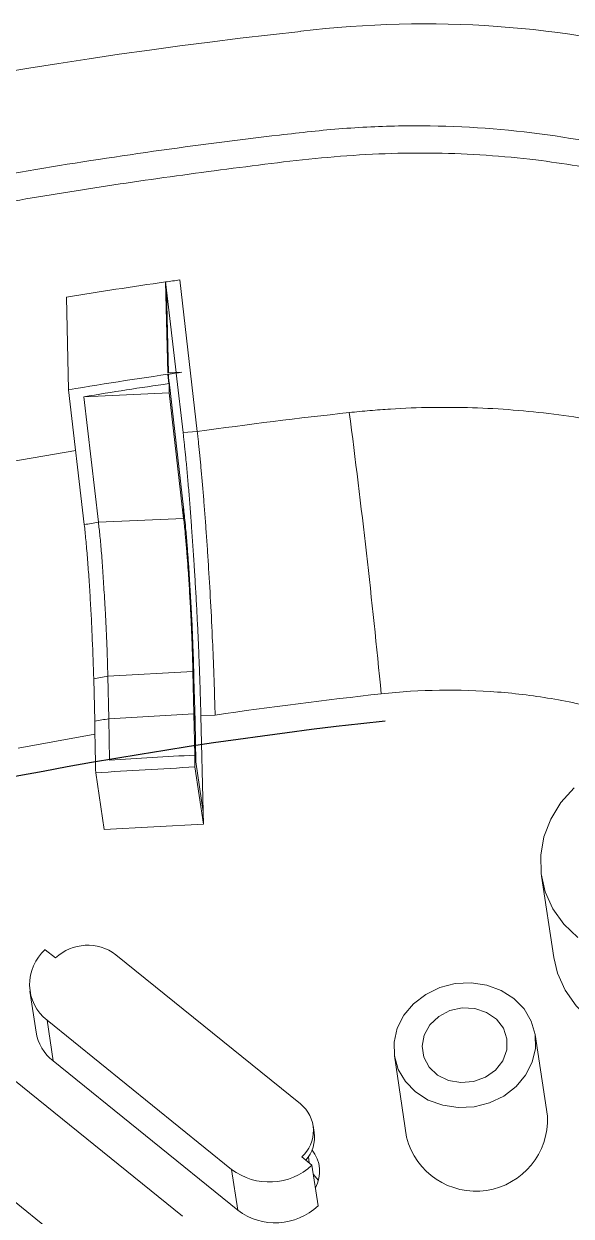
# Model space of a CAD drawing. Header units: inches. Extents: x 1474 to 2938, y 573 to 1061.
# Drawn here: x 2068.69 to 2082.14, y 740.05 to 769.39 of the extents above; entities that cross this region are included whole.
import ezdxf

# ---------------------------------------------------------------- set-up
doc = ezdxf.new("R2010")
doc.units = ezdxf.units.IN

msp = doc.modelspace()

# ---------------------------------------------------------------- linework, layer by layer
at = {"color": 7, "linetype": 'Continuous', "lineweight": 15}
for p, q in [((2072.517, 763.089), (2072.948, 759.358)), ((2072.168, 763.04), (2072.223, 760.801)), ((2072.194, 762.84), (2072.171, 763.04)), ((2072.194, 762.84), (2072.244, 760.802)), ((2072.429, 760.812), (2072.194, 762.84)), ((2069.787, 760.388), (2069.731, 762.664)), ((2072.223, 760.801), (2072.572, 760.819)), ((2072.225, 760.766), (2072.251, 760.539)), ((2072.245, 760.769), (2072.251, 760.539)), ((2072.599, 759.339), (2072.43, 760.797)), ((2072.254, 760.578), (2072.25, 760.578)), ((2072.256, 760.311), (2072.254, 760.578)), ((2072.611, 757.488), (2072.254, 760.578)), ((2070.171, 757.068), (2069.787, 760.388)), ((2070.162, 760.216), (2072.256, 760.311)), ((2070.519, 757.126), (2070.162, 760.216)), ((2072.613, 757.221), (2072.256, 760.311)), ((2076.685, 759.826), (2076.685, 759.826)), ((2072.599, 759.339), (2072.948, 759.358)), ((2070.519, 757.126), (2072.613, 757.221)), ((2072.613, 757.221), (2072.611, 757.488)), ((2070.75, 753.336), (2072.842, 753.458)), ((2072.842, 753.458), (2072.867, 753.291)), ((2072.868, 752.414), (2072.842, 753.458)), ((2070.427, 752.231), (2070.402, 753.276)), ((2070.775, 752.291), (2070.75, 753.336)), ((2072.893, 752.234), (2072.867, 753.291)), ((2070.775, 752.291), (2072.868, 752.414)), ((2070.794, 751.276), (2070.775, 752.291)), ((2072.887, 751.398), (2072.868, 752.414)), ((2072.868, 752.414), (2072.893, 752.234)), ((2072.912, 751.231), (2072.893, 752.234)), ((2073.038, 752.364), (2073.387, 752.383)), ((2073.096, 750.002), (2073.038, 752.364)), ((2072.892, 751.106), (2073.104, 749.695)), ((2072.912, 751.231), (2073.096, 750.002)), ((2070.451, 750.963), (2070.66, 749.565)), ((2073.104, 749.695), (2073.096, 750.002)), ((2073.104, 749.695), (2070.66, 749.565)), ((2081.411, 748.422), (2081.711, 746.416)), ((2069.213, 746.61), (2069.465, 746.406)), ((2070.945, 746.485), (2075.483, 742.815)), ((2065.527, 745.762), (2072.586, 740.053)), ((2068.836, 745.587), (2068.987, 744.584)), ((2073.793, 741.204), (2069.255, 744.874)), ((2069.255, 744.874), (2069.405, 743.871)), ((2081.555, 742.513), (2081.254, 744.519)), ((2070.895, 738.441), (2063.836, 744.15)), ((2073.943, 740.201), (2069.405, 743.871)), ((2077.793, 743.999), (2078.093, 741.994)), ((2075.822, 742.113), (2075.797, 742.28)), ((2075.515, 741.513), (2075.767, 741.309)), ((2073.793, 741.204), (2073.943, 740.201)), ((2075.767, 741.309), (2075.918, 740.306)), ((2075.801, 741.084), (2075.925, 740.932))]:
    msp.add_line(p, q, dxfattribs=at)
at = {"color": 8, "linetype": 'Continuous', "lineweight": 15}
for p, q in [((2069.96, 758.895), (2068.105, 758.571)), ((2068.545, 751.566), (2070.433, 751.909)), ((2075.679, 741.51), (2075.701, 741.363))]:
    msp.add_line(p, q, dxfattribs=at)
at = {"color": 7, "linetype": 'Continuous', "lineweight": 15, "flags": 128}
for points in [[(2072.887, 751.398), (2072.889, 751.296), (2072.892, 751.106)], [(2082.21, 750.596), (2081.886, 750.23), (2081.637, 749.822), (2081.471, 749.386), (2081.392, 748.933), (2081.403, 748.478), (2081.504, 748.035), (2081.691, 747.617), (2081.959, 747.237), (2082.3, 746.906)], [(2081.711, 746.416), (2081.805, 746.029), (2081.992, 745.612), (2082.26, 745.231), (2082.601, 744.901), (2083.004, 744.63), (2083.458, 744.426), (2083.947, 744.296), (2084.459, 744.245), (2084.976, 744.272), (2085.483, 744.378), (2085.965, 744.56), (2086.408, 744.811), (2086.796, 745.125), (2087.12, 745.491), (2087.369, 745.898), (2087.536, 746.335), (2087.614, 746.788), (2087.603, 747.243), (2087.596, 747.299)], [(2080.784, 743.24), (2081.021, 743.521), (2081.183, 743.84), (2081.262, 744.18), (2081.253, 744.523), (2081.158, 744.854), (2080.981, 745.154), (2080.731, 745.41), (2080.42, 745.608), (2080.064, 745.738), (2079.681, 745.795), (2079.29, 745.774), (2078.911, 745.677), (2078.563, 745.509), (2078.263, 745.278), (2078.026, 744.997), (2077.864, 744.678), (2077.785, 744.338), (2077.793, 743.995), (2077.888, 743.664), (2078.066, 743.364), (2078.316, 743.108), (2078.627, 742.91), (2078.982, 742.78), (2079.365, 742.724), (2079.756, 742.744), (2080.135, 742.841), (2080.483, 743.009), (2080.784, 743.24)], [(2080.28, 743.647), (2080.459, 743.878), (2080.556, 744.143), (2080.561, 744.418), (2080.474, 744.678), (2080.302, 744.902), (2080.061, 745.068), (2079.772, 745.163), (2079.462, 745.177), (2079.156, 745.11), (2078.883, 744.967), (2078.667, 744.761), (2078.527, 744.51), (2078.476, 744.238), (2078.518, 743.967), (2078.649, 743.722), (2078.857, 743.525), (2079.125, 743.393), (2079.428, 743.338), (2079.74, 743.365), (2080.032, 743.471), (2080.28, 743.647)]]:
    msp.add_lwpolyline(points, dxfattribs=at)
at = {"color": 7, "linetype": 'Continuous', "lineweight": 15}
for centre, radius, start, end in [((2078.534, 744.256), 25.135, 53.0888, 96.938), ((2088.701, 646.936), 122.981, 96.16304, 118.49203), ((2089.198, 644.303), 117.696, 98.12087, 99.49296), ((2089.221, 644.154), 117.616, 98.29578, 99.32555), ((1872.48, 733.15), 205.94, 5.50457, 7.44274), ((2089.518, 642.174), 116.512, 99.38458, 99.55811), ((2089.561, 641.883), 113.029, 99.58025, 99.75921), ((2089.514, 642.197), 111.678, 99.65943, 99.8406), ((2070.252, 745.57), 1.149, 52.8527, 133.254), ((2069.958, 745.76), 1.131, 131.2428, 231.564), ((2070.104, 744.761), 1.131, 188.9708, 231.8499), ((2074.956, 742.151), 0.848, 311.2428, 51.564), ((2079.798, 742.426), 1.759, 194.2237, 2.8349), ((2074.959, 741.998), 0.871, 319.2286, 7.5933), ((2075.127, 741.154), 0.829, 330.9041, 39.2258), ((2074.718, 742.425), 1.532, 232.8527, 313.254), ((2074.868, 741.422), 1.532, 232.8527, 313.254)]:
    msp.add_arc(centre, radius, start, end, dxfattribs=at)
at = {"color": 7, "linetype": 'Continuous'}
msp.add_arc((2089.645, 641.003), 111.886, 96.19529, 116.08782, dxfattribs=at)
at = {"color": 7, "linetype": 'Continuous', "lineweight": 15}
for points, knots in [([(2025.182, 725.783), (2024.871, 726.14), (2024.574, 726.509), (2024.012, 727.269), (2023.745, 727.663), (2023.001, 728.864), (2022.581, 729.692), (2021.886, 731.398), (2021.611, 732.277), (2021.312, 733.635), (2021.233, 734.092), (2021.113, 735.005), (2021.073, 735.462), (2021.012, 736.835), (2021.048, 737.755), (2021.222, 739.139), (2021.3, 739.603), (2021.495, 740.52), (2021.611, 740.974), (2022.016, 742.321), (2022.36, 743.199), (2022.987, 744.486), (2023.214, 744.911), (2023.708, 745.749), (2023.972, 746.16), (2024.809, 747.361), (2025.429, 748.12), (2026.452, 749.198), (2026.808, 749.548), (2027.551, 750.226), (2027.94, 750.557), (2029.138, 751.502), (2029.978, 752.073), (2031.296, 752.844), (2031.746, 753.085), (2032.647, 753.568), (2033.099, 753.806), (2035.37, 754.985), (2037.218, 755.883), (2040.975, 757.587), (2042.876, 758.39), (2046.723, 759.898), (2048.669, 760.603), (2052.607, 761.914), (2054.597, 762.521), (2058.606, 763.629), (2060.627, 764.132), (2064.697, 765.033), (2066.74, 765.432), (2070.843, 766.122), (2072.903, 766.414), (2075.489, 766.714), (2076.006, 766.774), (2077.047, 766.853), (2077.572, 766.875), (2079.131, 766.891), (2080.159, 766.833), (2082.19, 766.585), (2083.194, 766.395), (2085.176, 765.876), (2086.131, 765.553), (2087.967, 764.789), (2088.849, 764.347), (2090.117, 763.591), (2090.532, 763.322), (2091.33, 762.762), (2091.715, 762.47), (2092.827, 761.558), (2093.512, 760.902), (2094.454, 759.848), (2094.754, 759.485), (2095.324, 758.734), (2095.592, 758.349), (2096.342, 757.176), (2096.771, 756.365), (2097.308, 755.105), (2097.47, 754.677), (2097.757, 753.809), (2097.884, 753.365), (2098.203, 752.029), (2098.338, 751.131), (2098.426, 749.774), (2098.437, 749.32), (2098.423, 748.635), (2098.413, 748.407), (2098.39, 747.949), (2098.377, 747.72), (2098.257, 745.66), (2098.089, 743.835), (2097.407, 738.391), (2096.716, 734.798), (2094.869, 727.683), (2093.713, 724.161), (2091.969, 719.804), (2091.605, 718.934), (2090.848, 717.204), (2090.456, 716.344), (2089.24, 713.782), (2088.374, 712.095), (2087.224, 710.014), (2086.99, 709.599), (2086.517, 708.772), (2086.28, 708.358), (2085.767, 707.547), (2085.494, 707.148), (2084.911, 706.365), (2084.601, 705.979), (2083.622, 704.85), (2082.914, 704.148), (2081.394, 702.84), (2080.582, 702.235), (2079.283, 701.402), (2078.835, 701.136), (2077.928, 700.639), (2077.467, 700.406), (2076.06, 699.755), (2075.092, 699.383), (2073.592, 698.918), (2073.083, 698.778), (2072.055, 698.532), (2071.54, 698.427), (2069.989, 698.164), (2068.95, 698.057), (2067.384, 697.999), (2066.861, 697.997), (2065.811, 698.027), (2065.284, 698.06), (2063.727, 698.21), (2062.709, 698.378), (2061.214, 698.73), (2060.721, 698.864), (2059.745, 699.166), (2059.261, 699.335), (2057.834, 699.888), (2056.931, 700.317), (2056.074, 700.8)], [0, 0, 0, 0, 0.007812, 0.007812, 0.015625, 0.015625, 0.03125, 0.03125, 0.046875, 0.046875, 0.054688, 0.054688, 0.0625, 0.0625, 0.078125, 0.078125, 0.085937, 0.085937, 0.09375, 0.09375, 0.109375, 0.109375, 0.117187, 0.117187, 0.125, 0.125, 0.140625, 0.140625, 0.148437, 0.148437, 0.15625, 0.15625, 0.171875, 0.171875, 0.179687, 0.179687, 0.1875, 0.1875, 0.21875, 0.21875, 0.25, 0.25, 0.28125, 0.28125, 0.3125, 0.3125, 0.34375, 0.34375, 0.375, 0.375, 0.40625, 0.40625, 0.414062, 0.414062, 0.421875, 0.421875, 0.4375, 0.4375, 0.453125, 0.453125, 0.46875, 0.46875, 0.484375, 0.484375, 0.492187, 0.492187, 0.5, 0.5, 0.515625, 0.515625, 0.523437, 0.523437, 0.53125, 0.53125, 0.546875, 0.546875, 0.554687, 0.554687, 0.5625, 0.5625, 0.578125, 0.578125, 0.585937, 0.585937, 0.589844, 0.589844, 0.59375, 0.59375, 0.625, 0.625, 0.6875, 0.6875, 0.75, 0.75, 0.765625, 0.765625, 0.78125, 0.78125, 0.8125, 0.8125, 0.820312, 0.820312, 0.828125, 0.828125, 0.835937, 0.835937, 0.84375, 0.84375, 0.859375, 0.859375, 0.875, 0.875, 0.882812, 0.882812, 0.890625, 0.890625, 0.90625, 0.90625, 0.914062, 0.914062, 0.921875, 0.921875, 0.9375, 0.9375, 0.945312, 0.945312, 0.953125, 0.953125, 0.96875, 0.96875, 0.976562, 0.976562, 0.984375, 0.984375, 1, 1, 1, 1]), ([(2021.299, 733.818), (2021.24, 734.295), (2021.106, 735.378), (2021.144, 737.093), (2021.371, 738.936), (2021.812, 740.757), (2022.453, 742.535), (2023.291, 744.257), (2024.318, 745.903), (2025.523, 747.455), (2026.892, 748.9), (2028.413, 750.222), (2030.065, 751.41), (2031.84, 752.426), (2034.256, 753.695), (2037.318, 755.222), (2041.071, 756.923), (2045.144, 758.602), (2049.549, 760.224), (2054.292, 761.749), (2059.106, 763.08), (2063.974, 764.211), (2068.067, 764.986), (2071.357, 765.507), (2073.832, 765.838), (2076.314, 766.155), (2078.81, 766.256), (2081.147, 766.092), (2083.304, 765.732), (2085.272, 765.217), (2087.163, 764.53), (2088.96, 763.681), (2090.647, 762.675), (2092.207, 761.522), (2093.621, 760.236), (2094.88, 758.828), (2095.969, 757.309), (2096.88, 755.7), (2097.594, 754.011), (2098.09, 752.425), (2098.254, 751.39), (2098.323, 750.956)], [0, 0, 0, 0, 0.015936, 0.036194, 0.056598, 0.076989, 0.097246, 0.11757, 0.138024, 0.158308, 0.178584, 0.199027, 0.219314, 0.239456, 0.259597, 0.299926, 0.340325, 0.380677, 0.429088, 0.477565, 0.526038, 0.574522, 0.622933, 0.647124, 0.671322, 0.695543, 0.71982, 0.743885, 0.76397, 0.784209, 0.804298, 0.824344, 0.844543, 0.864704, 0.884743, 0.904857, 0.92509, 0.945156, 0.965216, 0.985445, 1, 1, 1, 1]), ([(2097.254, 743.192), (2097.31, 744.385), (2097.223, 745.556), (2096.884, 747.282), (2096.736, 747.851), (2096.461, 748.698), (2096.36, 748.98), (2096.142, 749.534), (2096.025, 749.808), (2095.4, 751.155), (2094.774, 752.172), (2093.645, 753.604), (2093.235, 754.067), (2092.369, 754.942), (2091.912, 755.356), (2090.948, 756.136), (2090.442, 756.503), (2089.646, 757.017), (2089.375, 757.183), (2088.82, 757.502), (2088.536, 757.656), (2087.103, 758.384), (2085.898, 758.85), (2084.32, 759.288), (2084.001, 759.368), (2083.355, 759.514), (2083.027, 759.58), (2082.042, 759.753), (2081.381, 759.836), (2080.051, 759.941), (2079.382, 759.962), (2078.374, 759.947), (2078.036, 759.934), (2077.529, 759.903), (2077.36, 759.89), (2077.107, 759.868), (2077.022, 759.861), (2076.853, 759.844), (2076.768, 759.835), (2076.685, 759.826)], [0, 0, 0, 0, 0.125, 0.125, 0.1875, 0.1875, 0.21875, 0.21875, 0.25, 0.25, 0.375, 0.375, 0.4375, 0.4375, 0.5, 0.5, 0.5625, 0.5625, 0.59375, 0.59375, 0.625, 0.625, 0.75, 0.75, 0.78125, 0.78125, 0.8125, 0.8125, 0.875, 0.875, 0.9375, 0.9375, 0.96875, 0.96875, 0.984375, 0.984375, 0.992188, 0.992188, 1, 1, 1, 1]), ([(2072.599, 759.339), (2072.604, 759.297), (2072.613, 759.214), (2072.628, 759.082), (2072.642, 758.946), (2072.656, 758.805), (2072.678, 758.588), (2072.707, 758.283), (2072.742, 757.878), (2072.776, 757.452), (2072.821, 756.861), (2072.863, 756.24), (2072.901, 755.606), (2072.928, 755.127), (2072.953, 754.646), (2072.974, 754.2), (2072.991, 753.791), (2073.006, 753.421), (2073.018, 753.059), (2073.029, 752.705), (2073.035, 752.478), (2073.038, 752.364)], [0, 0, 0, 0, 0.025023, 0.050012, 0.074995, 0.100004, 0.125067, 0.187558, 0.250169, 0.312594, 0.375144, 0.500197, 0.562591, 0.625111, 0.687658, 0.750326, 0.800461, 0.850264, 0.899966, 0.949801, 1, 1, 1, 1]), ([(2072.948, 759.358), (2072.953, 759.313), (2072.963, 759.225), (2072.979, 759.084), (2072.994, 758.937), (2073.009, 758.785), (2073.025, 758.626), (2073.04, 758.462), (2073.056, 758.291), (2073.071, 758.116), (2073.087, 757.934), (2073.102, 757.748), (2073.118, 757.557), (2073.133, 757.361), (2073.148, 757.16), (2073.163, 756.955), (2073.178, 756.747), (2073.193, 756.534), (2073.207, 756.318), (2073.236, 755.87), (2073.277, 755.157), (2073.314, 754.425), (2073.336, 753.916), (2073.347, 753.634), (2073.358, 753.337), (2073.369, 753.027), (2073.379, 752.704), (2073.384, 752.492), (2073.387, 752.383)], [0, 0, 0, 0, 0.0264829, 0.0531192, 0.0799092, 0.1068533, 0.1339518, 0.1612049, 0.1886131, 0.2161766, 0.2438957, 0.2717707, 0.2998019, 0.3279895, 0.3563338, 0.384835, 0.4134934, 0.4423093, 0.4712827, 0.500414, 0.6208486, 0.7503207, 0.785437, 0.8231525, 0.8634669, 0.9063799, 0.9518911, 1, 1, 1, 1]), ([(2072.867, 753.291), (2072.861, 753.541), (2072.85, 753.889), (2072.835, 754.254), (2072.824, 754.53), (2072.815, 754.721), (2072.805, 754.911), (2072.795, 755.104), (2072.785, 755.293), (2072.768, 755.572), (2072.756, 755.761), (2072.744, 755.948), (2072.729, 756.164), (2072.716, 756.345), (2072.702, 756.518), (2072.686, 756.718), (2072.672, 756.883), (2072.658, 757.039), (2072.64, 757.22), (2072.626, 757.361), (2072.611, 757.488)], [0, 0, 0, 0, 0.186667, 0.25, 0.25, 0.373333, 0.375, 0.375, 0.5, 0.5, 0.56, 0.625, 0.625, 0.706667, 0.75, 0.75, 0.853333, 0.875, 0.875, 1, 1, 1, 1]), ([(2072.842, 753.458), (2072.837, 753.685), (2072.827, 754), (2072.813, 754.331), (2072.803, 754.581), (2072.795, 754.754), (2072.786, 754.925), (2072.777, 755.099), (2072.767, 755.27), (2072.753, 755.52), (2072.742, 755.689), (2072.731, 755.856), (2072.718, 756.05), (2072.706, 756.211), (2072.694, 756.364), (2072.68, 756.542), (2072.667, 756.688), (2072.654, 756.826), (2072.639, 756.985), (2072.626, 757.11), (2072.613, 757.221)], [0, 0, 0, 0, 0.186667, 0.25, 0.25, 0.373333, 0.375, 0.375, 0.5, 0.5, 0.56, 0.625, 0.625, 0.706667, 0.75, 0.75, 0.853333, 0.875, 0.875, 1, 1, 1, 1]), ([(2070.402, 753.276), (2070.394, 753.582), (2070.383, 753.904), (2070.362, 754.409), (2070.354, 754.584), (2070.336, 754.929), (2070.326, 755.101), (2070.306, 755.441), (2070.295, 755.612), (2070.272, 755.945), (2070.26, 756.104), (2070.236, 756.409), (2070.223, 756.556), (2070.197, 756.83), (2070.184, 756.955), (2070.171, 757.068)], [0, 0, 0, 0, 0.25, 0.25, 0.375, 0.375, 0.5, 0.5, 0.625, 0.625, 0.75, 0.75, 0.875, 0.875, 1, 1, 1, 1]), ([(2070.75, 753.336), (2070.749, 753.381), (2070.747, 753.469), (2070.743, 753.604), (2070.74, 753.738), (2070.735, 753.87), (2070.731, 754), (2070.726, 754.127), (2070.721, 754.252), (2070.716, 754.375), (2070.71, 754.495), (2070.705, 754.612), (2070.699, 754.726), (2070.694, 754.837), (2070.687, 754.943), (2070.682, 755.045), (2070.676, 755.144), (2070.67, 755.238), (2070.66, 755.393), (2070.647, 755.607), (2070.631, 755.875), (2070.613, 756.128), (2070.594, 756.364), (2070.576, 756.584), (2070.557, 756.784), (2070.537, 756.967), (2070.525, 757.073), (2070.519, 757.126)], [0, 0, 0, 0, 0.036749, 0.072712, 0.107676, 0.141471, 0.174367, 0.206295, 0.237266, 0.267473, 0.296663, 0.325276, 0.353052, 0.379762, 0.405278, 0.430118, 0.45387, 0.476701, 0.49869, 0.566813, 0.634052, 0.698772, 0.761896, 0.823994, 0.884016, 0.942304, 1, 1, 1, 1]), ([(2077.47, 752.905), (2078.431, 753.01), (2079.383, 753.023), (2080.799, 752.913), (2081.269, 752.854), (2081.971, 752.731), (2082.204, 752.685), (2082.664, 752.581), (2082.892, 752.524), (2084.016, 752.213), (2084.874, 751.882), (2086.099, 751.261), (2086.497, 751.032), (2087.253, 750.544), (2087.614, 750.283), (2088.3, 749.728), (2088.626, 749.434), (2089.243, 748.811), (2089.535, 748.481), (2090.34, 747.461), (2090.786, 746.738), (2091.231, 745.779), (2091.315, 745.584), (2091.47, 745.189), (2091.542, 744.988), (2091.738, 744.386), (2091.843, 743.98), (2092.085, 742.751), (2092.147, 741.917), (2092.107, 741.068)], [0, 0, 0, 0, 0.125, 0.125, 0.1875, 0.1875, 0.21875, 0.21875, 0.25, 0.25, 0.375, 0.375, 0.4375, 0.4375, 0.5, 0.5, 0.5625, 0.5625, 0.625, 0.625, 0.75, 0.75, 0.78125, 0.78125, 0.8125, 0.8125, 0.875, 0.875, 1, 1, 1, 1]), ([(2070.451, 750.963), (2070.449, 751.069), (2070.447, 751.174), (2070.445, 751.28), (2070.443, 751.386), (2070.441, 751.491), (2070.439, 751.597), (2070.437, 751.703), (2070.435, 751.809), (2070.433, 751.914), (2070.431, 752.02), (2070.429, 752.126), (2070.427, 752.231)], [0, 0, 0, 0, 0.000543281, 0.000543281, 0.000543281, 0.001086562, 0.001086562, 0.001086562, 0.001629843, 0.001629843, 0.001629843, 0.002173123, 0.002173123, 0.002173123, 0.002173123]), ([(2072.887, 751.398), (2072.538, 751.378), (2071.84, 751.338), (2071.143, 751.297), (2070.794, 751.276)], [0, 0, 0, 0, 0.499829, 1, 1, 1, 1])]:
    msp.add_open_spline(points, degree=3, knots=knots, dxfattribs=at)
for points in [[(2072.168, 763.04), (2072.285, 763.056), (2072.401, 763.073), (2072.517, 763.089)], [(2069.731, 762.664), (2070.542, 762.798), (2071.355, 762.923), (2072.168, 763.04)], [(2072.572, 760.819), (2072.456, 760.802), (2072.34, 760.784), (2072.225, 760.766)], [(2076.685, 759.826), (2075.437, 759.69), (2074.191, 759.534), (2072.948, 759.358)], [(2073.387, 752.383), (2074.745, 752.581), (2076.106, 752.755), (2077.47, 752.905)], [(2072.892, 751.106), (2072.078, 751.059), (2071.264, 751.011), (2070.451, 750.963)]]:
    msp.add_open_spline(points, degree=3, dxfattribs=at)

doc.saveas('drawing.dxf')
